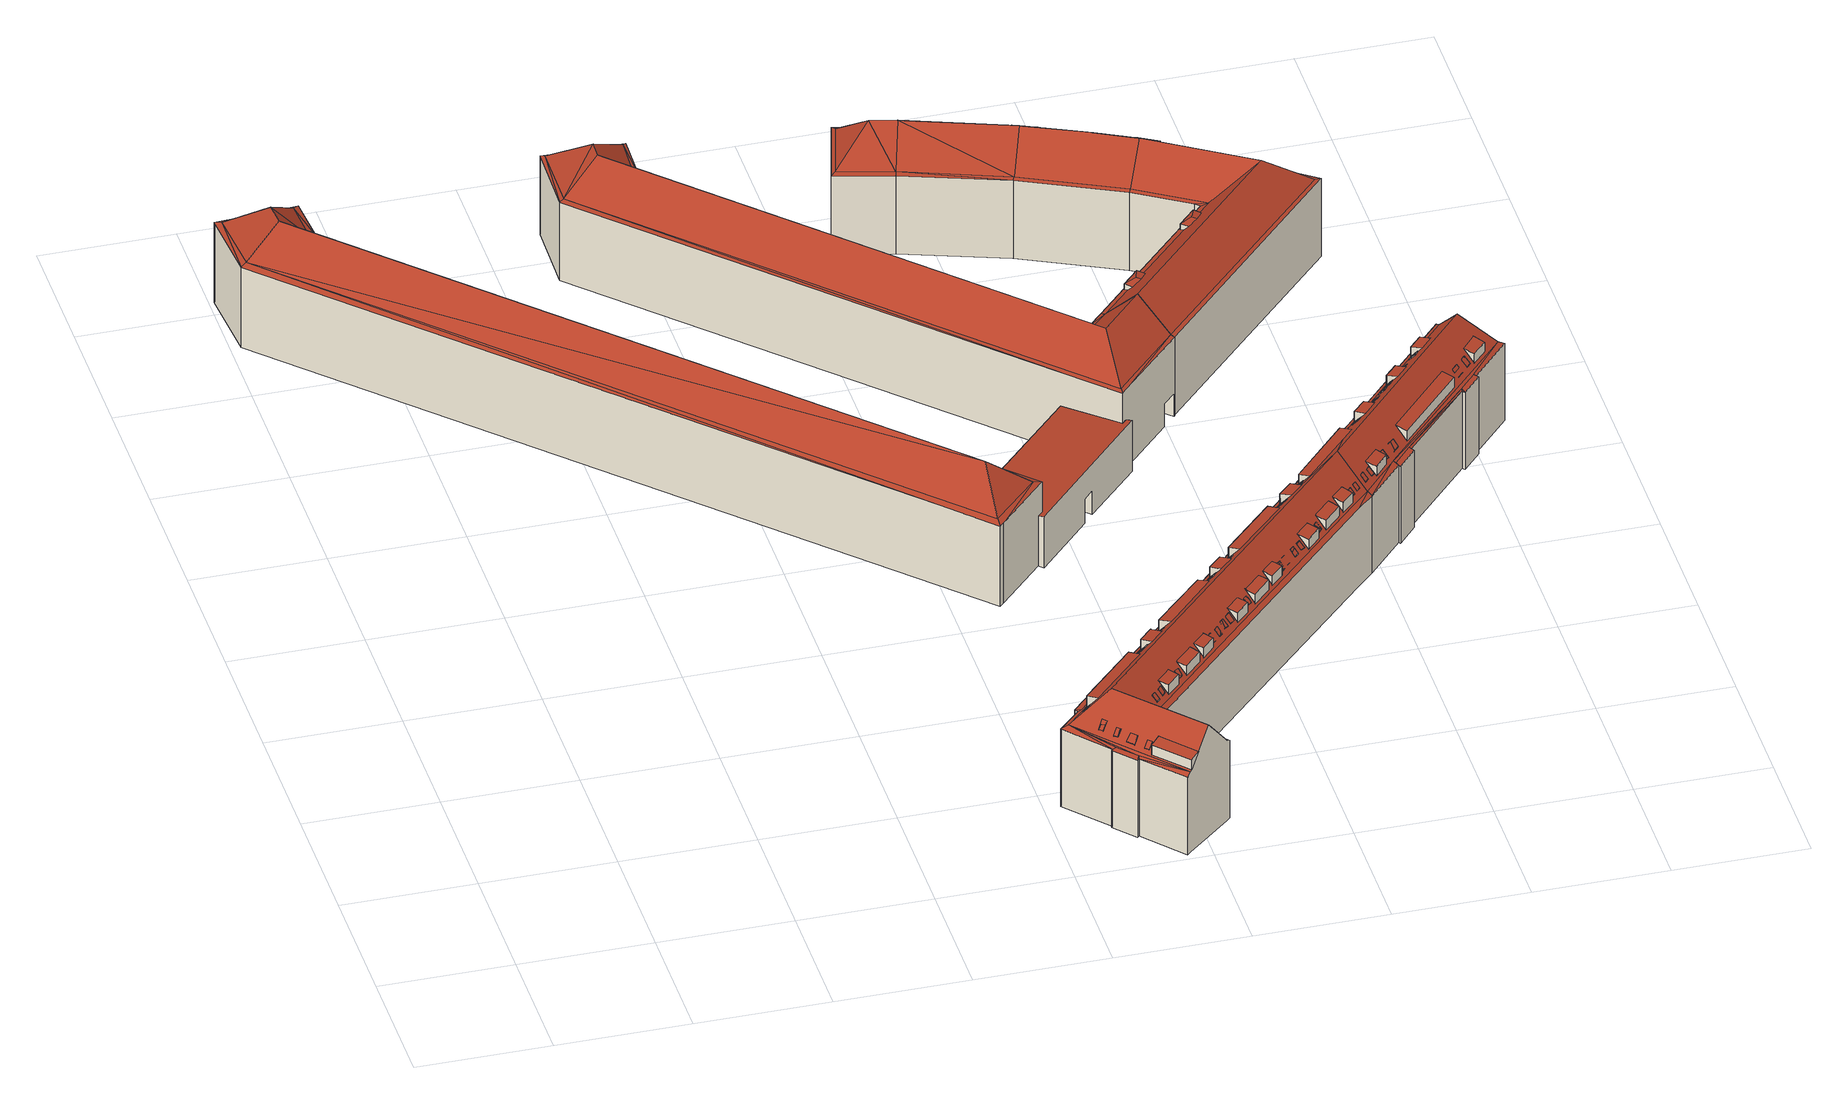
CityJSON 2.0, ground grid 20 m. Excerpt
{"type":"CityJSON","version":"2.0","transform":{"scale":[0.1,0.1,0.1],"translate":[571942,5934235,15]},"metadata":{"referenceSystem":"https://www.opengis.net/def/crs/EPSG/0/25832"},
"CityObjects":{
"building1":{"type":"Building","attributes":{"Grundfläche 2D":"1745.220684","Grundhöhe NN":"15.104"},"geometry":[{"type":"Solid","lod":"3","boundaries":[[[[0,1,2,3,4,5,6,7]],[[8,9,10]],[[10,9,11]],[[12,13,8]],[[8,13,9]],[[14,15,12]],[[12,15,13]],[[14,16,17,15]],[[18,19,20,17,16]],[[21,20,19]],[[22,20,21]],[[22,11,23,20]],[[11,9,23]],[[24,20,23,25]],[[24,15,17]],[[9,26,23]],[[23,26,25]],[[13,26,9]],[[15,25,26,13]],[[24,17,20]],[[24,25,15]],[[0,7,27,28]],[[29,30,31,32,33,1,0,28]],[[2,1,33,34]],[[3,2,34,35]],[[4,3,35,36]],[[37,38,39,40,41,5,4,36]],[[8,10,42,43]],[[12,8,43,44]],[[16,14,12,44,45]],[[18,16,45,46]],[[6,21,19,18,46,27,7]],[[47,22,21,6,5,41]],[[11,22,47,48]],[[10,11,48,42]],[[38,37,32,31]],[[30,29,40,39]],[[34,33,32,37,36,35]],[[48,47,41,40,29,28,27,46,45,44,43,42]],[[31,30,39,38]]]],"semantics":{"surfaces":[{"type":"RoofSurface"},{"type":"WallSurface"},{"type":"GroundSurface"},{"type":"OuterCeilingSurface"}],"values":[[0,0,0,0,0,0,0,0,0,0,0,0,0,0,0,0,0,0,0,0,0,1,1,1,1,1,1,1,1,1,1,1,1,1,1,1,1,2,2,3]]}}]},
"building2":{"type":"Building","attributes":{"Grundfläche 2D":"1137.177450","Grundhöhe NN":"15.436"},"geometry":[{"type":"Solid","lod":"3","boundaries":[[[[49,50,51]],[[52,51,53]],[[54,49,51]],[[52,54,51]],[[55,53,56]],[[55,52,53]],[[57,56,58]],[[57,55,56]],[[57,58,59]],[[60,59,61]],[[60,57,59]],[[62,60,61,63]],[[64,62,63,65]],[[64,65,66]],[[67,62,64,68]],[[54,67,68,49]],[[54,52,69,67]],[[60,62,67,69]],[[52,55,70,69]],[[60,69,70]],[[57,70,55]],[[60,70,57]],[[71,72,73,51,50,74]],[[51,73,75]],[[76,77,78,79,80,81,53,51,75]],[[56,53,81,82]],[[58,56,82,83]],[[59,58,83,84]],[[63,61,59,84,85]],[[85,86,87,88,89,90,66,65,63]],[[91,74,50,49,68,64,66,90,92]],[[72,71,89,88]],[[79,78,77,80]],[[75,73,87,86]],[[82,81,80,77,76,75,86,85,84,83]],[[91,92,90,89,71,74]],[[73,72,88,87]],[[78,79,78,93]]]],"semantics":{"surfaces":[{"type":"RoofSurface"},{"type":"WallSurface"},{"type":"GroundSurface"},{"type":"OuterCeilingSurface"}],"values":[[0,0,0,0,0,0,0,0,0,0,0,0,0,0,0,0,0,0,0,0,0,0,1,1,1,1,1,1,1,1,1,1,1,1,2,2,3,3]]}}]},
"building3":{"type":"Building","attributes":{"Grundfläche 2D":"1288.886664","Grundhöhe NN":"15.694"},"children":["building3-1","building3-2","building3-3","building3-4","building3-5","building3-6","building3-7","building3-8","building3-9","building3-10","building3-11","building3-12","building3-13","building3-14","building3-15","building3-16","building3-17","building3-18","building3-19","building3-20","building3-21","building3-22","building3-23","building3-24","building3-25","building3-26","building3-27","building3-28","building3-29","building3-30","building3-31","building3-32","building3-33","building3-34","building3-35","building3-36","building3-37","building3-38","building3-39","building3-40","building3-41","building3-42","building3-43","building3-44","building3-45","building3-46","building3-47","building3-48","building3-49","building3-50","building3-51","building3-52","building3-53","building3-54","building3-55","building3-56","building3-57","building3-58","building3-59","building3-60","building3-61"],"geometry":[{"type":"Solid","lod":"3","boundaries":[[[[94,95,96,97]],[[98,99,100,101,102]],[[103,104,105,106,107]],[[108,109,110,111]],[[112,113,114,115,116]],[[117,116,115,118]],[[113,119,120,114]],[[119,121,122,123,124]],[[119,124,120]],[[125,122,121]],[[125,126,127,122]],[[128,127,126]],[[122,127,128,129,130,123]],[[131,130,129]],[[132,133,131]],[[133,130,131]],[[132,134,135,133]],[[136,135,134]],[[137,138,136]],[[138,135,136]],[[138,130,135]],[[139,140,141]],[[140,142,141]],[[140,143,144,145,146,142]],[[147,144,143]],[[148,149,147]],[[147,149,144]],[[150,149,148]],[[151,152,150,153]],[[154,152,155]],[[156,157,154]],[[157,152,154]],[[158,159,157,156]],[[160,117,118,159]],[[157,159,118,149]],[[152,157,149,150]],[[135,130,133]],[[118,161,162,144,149],[96,163,164,97]],[[145,144,162,165,142,146]],[[138,166,167,168,169,170,171,172,173,165,130]],[[172,174,172,171,175,176,177]],[[161,115,114,178,104,103,162]],[[114,120,124,179,180,162,103,107,181,182,178]],[[123,130,165,162,180,179,124],[183,184,185,186,187,188],[108,189,190,109],[191,101,100,99,192,193,194]],[[183,188,195,196,184]],[[197,198,199,173,141,142,200]],[[199,198,197,200,142,165,173]],[[153,150,148]],[[155,152,151]],[[160,159,158]],[[161,118,115]],[[95,163,96]],[[97,164,94]],[[95,94,164,163]],[[168,176,175,171,170,169]],[[166,177,176,168,167]],[[172,177,166]],[[193,192,98,102,194]],[[192,99,98]],[[102,101,191,194]],[[106,105,182,181]],[[107,106,181]],[[105,104,178,182]],[[111,110,190,189]],[[111,189,108]],[[109,190,110]],[[186,185,196,195]],[[184,196,185]],[[195,188,187,186]],[[201,119,113,112,116,202,203]],[[121,119,201,204]],[[125,121,204,205]],[[206,126,125,205]],[[128,126,206,207]],[[129,128,207,208]],[[131,129,208,209]],[[132,131,209,210]],[[134,132,210,211]],[[136,134,211,212]],[[137,136,212,213]],[[214,215,216,139,141,173,172,166,138,137,213,217]],[[140,139,216,218]],[[219,147,143,140,218,220]],[[148,147,219,221]],[[153,148,221,222]],[[151,153,222,223]],[[155,151,223,224]],[[154,155,224,225]],[[156,154,225,226]],[[158,156,226,227]],[[160,158,227,228]],[[117,160,228,229]],[[116,117,229,202]],[[222,221,219,220,218,216,215,214,217,213,212,211,210,209,208,207,206,205,204,201,203,202,229,228,227,226,225,224,223]]]],"semantics":{"surfaces":[{"type":"RoofSurface"},{"type":"WallSurface"},{"type":"GroundSurface"}],"values":[[0,0,0,0,0,0,0,0,0,0,0,0,0,0,0,0,0,0,0,0,0,0,0,0,0,0,0,0,0,0,0,0,0,0,0,0,0,0,0,0,0,0,0,0,0,0,0,0,0,0,0,1,1,1,1,1,1,1,1,1,1,1,1,1,1,1,1,1,1,1,1,1,1,1,1,1,1,1,1,1,1,1,1,1,1,1,1,1,1,1,1,1,1,2]]}}]},
"building3-1":{"type":"BuildingInstallation","parents":["building3"],"geometry":[{"type":"MultiSurface","lod":"3","boundaries":[[[230,231,232,233,234]],[[234,235,230]],[[236,232,231]],[[236,237,233,232]],[[237,238,234,233]]],"semantics":{"surfaces":[{"type":"RoofSurface"},{"type":"WallSurface"}],"values":[0,1,1,1,1]}}]},
"building3-2":{"type":"BuildingInstallation","parents":["building3"],"geometry":[{"type":"MultiSurface","lod":"3","boundaries":[[[239,240,241,242]],[[243,244,239,242]],[[240,239,244]],[[242,241,243]]],"semantics":{"surfaces":[{"type":"RoofSurface"},{"type":"WallSurface"}],"values":[0,1,1,1]}}]},
"building3-3":{"type":"BuildingInstallation","parents":["building3"],"geometry":[{"type":"MultiSurface","lod":"3","boundaries":[[[245,246,247,248]],[[248,247,249,250]],[[245,248,250,251]],[[246,245,251,252]],[[247,246,252,249]]],"semantics":{"surfaces":[{"type":"RoofSurface"},{"type":"WallSurface"}],"values":[0,1,1,1,1]}}]},
"building3-4":{"type":"BuildingInstallation","parents":["building3"],"geometry":[{"type":"MultiSurface","lod":"3","boundaries":[[[253,254,255,256]],[[254,253,257,258]],[[256,255,259,260]],[[253,256,260,257]],[[255,254,258,259]]],"semantics":{"surfaces":[{"type":"RoofSurface"},{"type":"WallSurface"}],"values":[0,1,1,1,1]}}]},
"building3-5":{"type":"BuildingInstallation","parents":["building3"],"geometry":[{"type":"MultiSurface","lod":"3","boundaries":[[[261,262,263,264,265,266]],[[267,268,262,261]],[[269,270,266,265,264]],[[270,267,261,266]],[[264,263,262,268,271,269]]],"semantics":{"surfaces":[{"type":"RoofSurface"},{"type":"WallSurface"}],"values":[0,1,1,1,1]}}]},
"building3-6":{"type":"BuildingInstallation","parents":["building3"],"geometry":[{"type":"MultiSurface","lod":"3","boundaries":[[[272,273,274,275,276,277]],[[278,279,276,275]],[[277,276,279]],[[273,278,275,274]]],"semantics":{"surfaces":[{"type":"RoofSurface"},{"type":"WallSurface"}],"values":[0,1,1,1]}}]},
"building3-7":{"type":"BuildingInstallation","parents":["building3"],"geometry":[{"type":"MultiSurface","lod":"3","boundaries":[[[280,281,282,283]],[[281,280,284,285]],[[283,282,286,287]],[[280,283,287,284]],[[282,281,285,286]]],"semantics":{"surfaces":[{"type":"RoofSurface"},{"type":"WallSurface"}],"values":[0,1,1,1,1]}}]},
"building3-8":{"type":"BuildingInstallation","parents":["building3"],"geometry":[{"type":"MultiSurface","lod":"3","boundaries":[[[288,289,290,291]],[[291,290,292,293]],[[291,293,288]],[[289,292,290]]],"semantics":{"surfaces":[{"type":"RoofSurface"},{"type":"WallSurface"}],"values":[0,1,1,1]}}]},
"building3-9":{"type":"BuildingInstallation","parents":["building3"],"geometry":[{"type":"MultiSurface","lod":"3","boundaries":[[[294,295,296,297]],[[297,296,298]],[[298,299,294,297]],[[294,299,295]]],"semantics":{"surfaces":[{"type":"RoofSurface"},{"type":"WallSurface"}],"values":[0,1,1,1]}}]},
"building3-10":{"type":"BuildingInstallation","parents":["building3"],"geometry":[{"type":"MultiSurface","lod":"3","boundaries":[[[300,301,302,303,304,305,306,307]],[[301,300,307,308,309]],[[302,301,309,310]],[[311,305,304,303,302,310,312]]],"semantics":{"surfaces":[{"type":"RoofSurface"},{"type":"WallSurface"}],"values":[0,1,1,1]}}]},
"building3-11":{"type":"BuildingInstallation","parents":["building3"],"geometry":[{"type":"MultiSurface","lod":"3","boundaries":[[[313,314,315,316]],[[316,315,317,318]],[[313,316,318,319]],[[314,313,319,320]],[[315,314,320,317]]],"semantics":{"surfaces":[{"type":"RoofSurface"},{"type":"WallSurface"}],"values":[0,1,1,1,1]}}]},
"building3-12":{"type":"BuildingInstallation","parents":["building3"],"geometry":[{"type":"MultiSurface","lod":"3","boundaries":[[[321,322,323,324]],[[322,321,325,326]],[[324,323,327,328]],[[321,324,328,325]],[[323,322,326,327]]],"semantics":{"surfaces":[{"type":"RoofSurface"},{"type":"WallSurface"}],"values":[0,1,1,1,1]}}]},
"building3-13":{"type":"BuildingInstallation","parents":["building3"],"geometry":[{"type":"MultiSurface","lod":"3","boundaries":[[[329,330,331,332]],[[332,331,333,334]],[[329,332,334,335]],[[330,329,335,336]],[[331,330,336,333]]],"semantics":{"surfaces":[{"type":"RoofSurface"},{"type":"WallSurface"}],"values":[0,1,1,1,1]}}]},
"building3-14":{"type":"BuildingInstallation","parents":["building3"],"geometry":[{"type":"MultiSurface","lod":"3","boundaries":[[[337,338,339,340]],[[338,337,341,342]],[[340,339,343,344]],[[337,340,344,341]],[[339,338,342,343]]],"semantics":{"surfaces":[{"type":"RoofSurface"},{"type":"WallSurface"}],"values":[0,1,1,1,1]}}]},
"building3-15":{"type":"BuildingInstallation","parents":["building3"],"geometry":[{"type":"MultiSurface","lod":"3","boundaries":[[[345,346,347,348,349]],[[345,350,351,347,346]],[[351,352,348,347]],[[349,348,352,353]]],"semantics":{"surfaces":[{"type":"RoofSurface"},{"type":"WallSurface"}],"values":[0,1,1,1]}}]},
"building3-16":{"type":"BuildingInstallation","parents":["building3"],"geometry":[{"type":"MultiSurface","lod":"3","boundaries":[[[354,355,356,357]],[[357,356,358,359]],[[354,357,359,360]],[[355,354,360,361]],[[356,355,361,358]]],"semantics":{"surfaces":[{"type":"RoofSurface"},{"type":"WallSurface"}],"values":[0,1,1,1,1]}}]},
"building3-17":{"type":"BuildingInstallation","parents":["building3"],"geometry":[{"type":"MultiSurface","lod":"3","boundaries":[[[362,363,364,365]],[[365,364,366,367]],[[362,365,367,368]],[[363,362,368,369]],[[364,363,369,366]]],"semantics":{"surfaces":[{"type":"RoofSurface"},{"type":"WallSurface"}],"values":[0,1,1,1,1]}}]},
"building3-18":{"type":"BuildingInstallation","parents":["building3"],"geometry":[{"type":"MultiSurface","lod":"3","boundaries":[[[370,371,372,373,374,375,376]],[[376,375,377,378,379,371,370]],[[379,380,372,371]],[[374,373,372,380,381]]],"semantics":{"surfaces":[{"type":"RoofSurface"},{"type":"WallSurface"}],"values":[0,1,1,1]}}]},
"building3-19":{"type":"BuildingInstallation","parents":["building3"],"geometry":[{"type":"MultiSurface","lod":"3","boundaries":[[[382,383,384,385]],[[383,382,386,387]],[[384,383,387,388]],[[385,384,388,389]],[[382,385,389,386]]],"semantics":{"surfaces":[{"type":"RoofSurface"},{"type":"WallSurface"}],"values":[0,1,1,1,1]}}]},
"building3-20":{"type":"BuildingInstallation","parents":["building3"],"geometry":[{"type":"MultiSurface","lod":"3","boundaries":[[[390,391,392,393,394]],[[395,396,390,394]],[[394,393,395]],[[396,392,391,390]]],"semantics":{"surfaces":[{"type":"RoofSurface"},{"type":"WallSurface"}],"values":[0,1,1,1]}}]},
"building3-21":{"type":"BuildingInstallation","parents":["building3"],"geometry":[{"type":"MultiSurface","lod":"3","boundaries":[[[397,398,399,400]],[[401,402,399,398]],[[400,399,402]],[[401,398,397]]],"semantics":{"surfaces":[{"type":"RoofSurface"},{"type":"WallSurface"}],"values":[0,1,1,1]}}]},
"building3-22":{"type":"BuildingInstallation","parents":["building3"],"geometry":[{"type":"MultiSurface","lod":"3","boundaries":[[[403,404,405,406]],[[404,403,407,408]],[[406,405,409,410]],[[403,406,410,407]],[[405,404,408,409]]],"semantics":{"surfaces":[{"type":"RoofSurface"},{"type":"WallSurface"}],"values":[0,1,1,1,1]}}]},
"building3-23":{"type":"BuildingInstallation","parents":["building3"],"geometry":[{"type":"MultiSurface","lod":"3","boundaries":[[[411,412,413,414]],[[412,411,415,416]],[[414,413,417,418]],[[411,414,418,415]],[[413,412,416,417]]],"semantics":{"surfaces":[{"type":"RoofSurface"},{"type":"WallSurface"}],"values":[0,1,1,1,1]}}]},
"building3-24":{"type":"BuildingInstallation","parents":["building3"],"geometry":[{"type":"MultiSurface","lod":"3","boundaries":[[[419,420,421,422]],[[422,421,180,423]],[[423,424,419,422]],[[179,420,419,424]]],"semantics":{"surfaces":[{"type":"RoofSurface"},{"type":"WallSurface"}],"values":[0,1,1,1]}}]},
"building3-25":{"type":"BuildingInstallation","parents":["building3"],"geometry":[{"type":"MultiSurface","lod":"3","boundaries":[[[425,426,427,428]],[[426,425,429,430]],[[428,427,431,432]],[[425,428,432,429]],[[427,426,430,431]]],"semantics":{"surfaces":[{"type":"RoofSurface"},{"type":"WallSurface"}],"values":[0,1,1,1,1]}}]},
"building3-26":{"type":"BuildingInstallation","parents":["building3"],"geometry":[{"type":"MultiSurface","lod":"3","boundaries":[[[433,434,435,436]],[[436,435,437,438]],[[433,436,438,439]],[[434,433,439,440]],[[435,434,440,437]]],"semantics":{"surfaces":[{"type":"RoofSurface"},{"type":"WallSurface"}],"values":[0,1,1,1,1]}}]},
"building3-27":{"type":"BuildingInstallation","parents":["building3"],"geometry":[{"type":"MultiSurface","lod":"3","boundaries":[[[441,442,443,444]],[[443,442,445,446]],[[444,443,446,447]],[[441,444,447,448]],[[442,441,448,445]]],"semantics":{"surfaces":[{"type":"RoofSurface"},{"type":"WallSurface"}],"values":[0,1,1,1,1]}}]},
"building3-28":{"type":"BuildingInstallation","parents":["building3"],"geometry":[{"type":"MultiSurface","lod":"3","boundaries":[[[449,450,451,452]],[[451,450,453]],[[449,452,454]],[[454,453,450,449]]],"semantics":{"surfaces":[{"type":"RoofSurface"},{"type":"WallSurface"}],"values":[0,1,1,1]}}]},
"building3-29":{"type":"BuildingInstallation","parents":["building3"],"geometry":[{"type":"MultiSurface","lod":"3","boundaries":[[[455,456,457,458]],[[455,458,459,460]],[[458,457,461,459]],[[456,455,460,462]],[[457,456,462,461]]],"semantics":{"surfaces":[{"type":"RoofSurface"},{"type":"WallSurface"}],"values":[0,1,1,1,1]}}]},
"building3-30":{"type":"BuildingInstallation","parents":["building3"],"geometry":[{"type":"MultiSurface","lod":"3","boundaries":[[[463,464,465,466]],[[466,465,467,468]],[[463,466,468,469]],[[464,463,469,470]],[[465,464,470,467]]],"semantics":{"surfaces":[{"type":"RoofSurface"},{"type":"WallSurface"}],"values":[0,1,1,1,1]}}]},
"building3-31":{"type":"BuildingInstallation","parents":["building3"],"geometry":[{"type":"MultiSurface","lod":"3","boundaries":[[[471,472,473,474]],[[471,474,475,476]],[[474,473,477,475]],[[472,471,476,478]],[[473,472,478,477]]],"semantics":{"surfaces":[{"type":"RoofSurface"},{"type":"WallSurface"}],"values":[0,1,1,1,1]}}]},
"building3-32":{"type":"BuildingInstallation","parents":["building3"],"geometry":[{"type":"MultiSurface","lod":"3","boundaries":[[[479,480,481,482]],[[482,483,479]],[[480,479,483,484]],[[480,484,481]]],"semantics":{"surfaces":[{"type":"RoofSurface"},{"type":"WallSurface"}],"values":[0,1,1,1]}}]},
"building3-33":{"type":"BuildingInstallation","parents":["building3"],"geometry":[{"type":"MultiSurface","lod":"3","boundaries":[[[485,486,487,488]],[[485,488,489,490]],[[488,487,491,489]],[[486,485,490,492]],[[487,486,492,491]]],"semantics":{"surfaces":[{"type":"RoofSurface"},{"type":"WallSurface"}],"values":[0,1,1,1,1]}}]},
"building3-34":{"type":"BuildingInstallation","parents":["building3"],"geometry":[{"type":"MultiSurface","lod":"3","boundaries":[[[493,494,495,496,497,498]],[[493,498,499,500]],[[499,498,497,496,501,502]],[[503,495,494,493,500,504]],[[496,495,503,501]]],"semantics":{"surfaces":[{"type":"RoofSurface"},{"type":"WallSurface"}],"values":[0,1,1,1,1]}}]},
"building3-35":{"type":"BuildingInstallation","parents":["building3"],"geometry":[{"type":"MultiSurface","lod":"3","boundaries":[[[505,506,507,508]],[[509,508,507]],[[506,505,510,511]],[[511,509,507,506]]],"semantics":{"surfaces":[{"type":"RoofSurface"},{"type":"WallSurface"}],"values":[0,1,1,1]}}]},
"building3-36":{"type":"BuildingInstallation","parents":["building3"],"geometry":[{"type":"MultiSurface","lod":"3","boundaries":[[[512,513,514,515,516]],[[517,518,514,513,512]],[[518,519,515,514]],[[516,515,519]]],"semantics":{"surfaces":[{"type":"RoofSurface"},{"type":"WallSurface"}],"values":[0,1,1,1]}}]},
"building3-37":{"type":"BuildingInstallation","parents":["building3"],"geometry":[{"type":"MultiSurface","lod":"3","boundaries":[[[520,521,522,523]],[[523,522,524,525]],[[520,523,525,526]],[[521,520,526,527]],[[522,521,527,524]]],"semantics":{"surfaces":[{"type":"RoofSurface"},{"type":"WallSurface"}],"values":[0,1,1,1,1]}}]},
"building3-38":{"type":"BuildingInstallation","parents":["building3"],"geometry":[{"type":"MultiSurface","lod":"3","boundaries":[[[528,529,530,531]],[[531,530,532,533]],[[529,528,534,535]],[[528,531,533,534]],[[530,529,535,532]]],"semantics":{"surfaces":[{"type":"RoofSurface"},{"type":"WallSurface"}],"values":[0,1,1,1,1]}}]},
"building3-39":{"type":"BuildingInstallation","parents":["building3"],"geometry":[{"type":"MultiSurface","lod":"3","boundaries":[[[536,537,538,539]],[[540,541,538,537]],[[539,538,541,542]],[[543,540,537,536]]],"semantics":{"surfaces":[{"type":"RoofSurface"},{"type":"WallSurface"}],"values":[0,1,1,1]}}]},
"building3-40":{"type":"BuildingInstallation","parents":["building3"],"geometry":[{"type":"MultiSurface","lod":"3","boundaries":[[[544,545,546,547]],[[547,546,548,549]],[[544,547,549,550]],[[545,544,550,551]],[[546,545,551,548]]],"semantics":{"surfaces":[{"type":"RoofSurface"},{"type":"WallSurface"}],"values":[0,1,1,1,1]}}]},
"building3-41":{"type":"BuildingInstallation","parents":["building3"],"geometry":[{"type":"MultiSurface","lod":"3","boundaries":[[[552,553,554,555,556]],[[557,558,552,556]],[[559,560,555,554]],[[560,557,556,555]],[[558,559,554,553,552]]],"semantics":{"surfaces":[{"type":"RoofSurface"},{"type":"WallSurface"}],"values":[0,1,1,1,1]}}]},
"building3-42":{"type":"BuildingInstallation","parents":["building3"],"geometry":[{"type":"MultiSurface","lod":"3","boundaries":[[[561,562,563,564]],[[561,564,565,566]],[[564,563,567,565]],[[562,561,566,568]],[[563,562,568,567]]],"semantics":{"surfaces":[{"type":"RoofSurface"},{"type":"WallSurface"}],"values":[0,1,1,1,1]}}]},
"building3-43":{"type":"BuildingInstallation","parents":["building3"],"geometry":[{"type":"MultiSurface","lod":"3","boundaries":[[[569,570,571,572]],[[569,572,573,574]],[[571,573,572]],[[569,574,570]]],"semantics":{"surfaces":[{"type":"RoofSurface"},{"type":"WallSurface"}],"values":[0,1,1,1]}}]},
"building3-44":{"type":"BuildingInstallation","parents":["building3"],"geometry":[{"type":"MultiSurface","lod":"3","boundaries":[[[575,576,577,578]],[[576,575,579,580]],[[578,577,581,582]],[[575,578,582,579]],[[577,576,580,581]]],"semantics":{"surfaces":[{"type":"RoofSurface"},{"type":"WallSurface"}],"values":[0,1,1,1,1]}}]},
"building3-45":{"type":"BuildingInstallation","parents":["building3"],"geometry":[{"type":"MultiSurface","lod":"3","boundaries":[[[583,584,585,586,587,588]],[[589,590,591,588,587,586]],[[591,592,583,588]],[[592,593,584,583]],[[593,589,586,585,584]]],"semantics":{"surfaces":[{"type":"RoofSurface"},{"type":"WallSurface"}],"values":[0,1,1,1,1]}}]},
"building3-46":{"type":"BuildingInstallation","parents":["building3"],"geometry":[{"type":"MultiSurface","lod":"3","boundaries":[[[594,595,596,597]],[[595,594,598,599]],[[597,596,600,601]],[[594,597,601,598]],[[596,595,599,600]]],"semantics":{"surfaces":[{"type":"RoofSurface"},{"type":"WallSurface"}],"values":[0,1,1,1,1]}}]},
"building3-47":{"type":"BuildingInstallation","parents":["building3"],"geometry":[{"type":"MultiSurface","lod":"3","boundaries":[[[602,603,604,605]],[[603,602,606,607]],[[605,604,608,609]],[[602,605,609,606]],[[604,603,607,608]]],"semantics":{"surfaces":[{"type":"RoofSurface"},{"type":"WallSurface"}],"values":[0,1,1,1,1]}}]},
"building3-48":{"type":"BuildingInstallation","parents":["building3"],"geometry":[{"type":"MultiSurface","lod":"3","boundaries":[[[610,611,612,613,614,615]],[[614,613,616,617]],[[615,614,617,618]],[[619,611,610,615,618,620]],[[616,613,612,611,619,621]]],"semantics":{"surfaces":[{"type":"RoofSurface"},{"type":"WallSurface"}],"values":[0,1,1,1,1]}}]},
"building3-49":{"type":"BuildingInstallation","parents":["building3"],"geometry":[{"type":"MultiSurface","lod":"3","boundaries":[[[622,623,624,625]],[[622,625,626,627]],[[625,624,628,626]],[[623,622,627,629]],[[624,623,629,628]]],"semantics":{"surfaces":[{"type":"RoofSurface"},{"type":"WallSurface"}],"values":[0,1,1,1,1]}}]},
"building3-50":{"type":"BuildingInstallation","parents":["building3"],"geometry":[{"type":"MultiSurface","lod":"3","boundaries":[[[630,631,632,633]],[[631,630,634,635]],[[633,632,636,637]],[[630,633,637,634]],[[632,631,635,636]]],"semantics":{"surfaces":[{"type":"RoofSurface"},{"type":"WallSurface"}],"values":[0,1,1,1,1]}}]},
"building3-51":{"type":"BuildingInstallation","parents":["building3"],"geometry":[{"type":"MultiSurface","lod":"3","boundaries":[[[638,639,640,641]],[[640,639,642,643]],[[641,640,643,644]],[[638,641,644,645]],[[639,638,645,642]]],"semantics":{"surfaces":[{"type":"RoofSurface"},{"type":"WallSurface"}],"values":[0,1,1,1,1]}}]},
"building3-52":{"type":"BuildingInstallation","parents":["building3"],"geometry":[{"type":"MultiSurface","lod":"3","boundaries":[[[646,647,648,649]],[[649,648,650,651]],[[649,651,646]],[[648,647,650]]],"semantics":{"surfaces":[{"type":"RoofSurface"},{"type":"WallSurface"}],"values":[0,1,1,1]}}]},
"building3-53":{"type":"BuildingInstallation","parents":["building3"],"geometry":[{"type":"MultiSurface","lod":"3","boundaries":[[[652,646,653,654]],[[654,653,655,656]],[[654,656,652]],[[653,646,655]]],"semantics":{"surfaces":[{"type":"RoofSurface"},{"type":"WallSurface"}],"values":[0,1,1,1]}}]},
"building3-54":{"type":"BuildingInstallation","parents":["building3"],"geometry":[{"type":"MultiSurface","lod":"3","boundaries":[[[657,658,659,660]],[[657,661,658]],[[660,659,662,663]],[[657,660,663,661]],[[659,658,662]]],"semantics":{"surfaces":[{"type":"RoofSurface"},{"type":"WallSurface"}],"values":[0,1,1,1,1]}}]},
"building3-55":{"type":"BuildingInstallation","parents":["building3"],"geometry":[{"type":"MultiSurface","lod":"3","boundaries":[[[664,665,666,667,668]],[[664,668,667,669,199,670]],[[671,672,666,665]],[[198,669,667,666,672]],[[670,671,665,664]]],"semantics":{"surfaces":[{"type":"RoofSurface"},{"type":"WallSurface"}],"values":[0,1,1,1,1]}}]},
"building3-56":{"type":"BuildingInstallation","parents":["building3"],"geometry":[{"type":"MultiSurface","lod":"3","boundaries":[[[673,674,675,676,677,678]],[[677,676,679,680]],[[681,675,674,673,682,200]],[[676,675,681,679]],[[682,673,678,677,680,197]]],"semantics":{"surfaces":[{"type":"RoofSurface"},{"type":"WallSurface"}],"values":[0,1,1,1,1]}}]},
"building3-57":{"type":"BuildingInstallation","parents":["building3"],"geometry":[{"type":"MultiSurface","lod":"3","boundaries":[[[683,684,685,686]],[[686,685,687,688]],[[685,684,689,687]],[[683,686,688,690]],[[684,683,690,689]]],"semantics":{"surfaces":[{"type":"RoofSurface"},{"type":"WallSurface"}],"values":[0,1,1,1,1]}}]},
"building3-58":{"type":"BuildingInstallation","parents":["building3"],"geometry":[{"type":"MultiSurface","lod":"3","boundaries":[[[691,692,693,694]],[[694,693,695,696]],[[691,694,696,697]],[[692,691,697,698]],[[693,692,698,695]]],"semantics":{"surfaces":[{"type":"RoofSurface"},{"type":"WallSurface"}],"values":[0,1,1,1,1]}}]},
"building3-59":{"type":"BuildingInstallation","parents":["building3"],"geometry":[{"type":"MultiSurface","lod":"3","boundaries":[[[699,700,701,702]],[[701,703,702]],[[699,702,704]],[[700,699,704,705]],[[701,700,705,703]]],"semantics":{"surfaces":[{"type":"RoofSurface"},{"type":"WallSurface"}],"values":[0,1,1,1,1]}}]},
"building3-60":{"type":"BuildingInstallation","parents":["building3"],"geometry":[{"type":"MultiSurface","lod":"3","boundaries":[[[706,707,708,709]],[[708,707,710,711]],[[706,709,712,713]],[[709,708,711,712]],[[707,706,713,710]]],"semantics":{"surfaces":[{"type":"RoofSurface"},{"type":"WallSurface"}],"values":[0,1,1,1,1]}}]},
"building3-61":{"type":"BuildingInstallation","parents":["building3"],"geometry":[{"type":"MultiSurface","lod":"3","boundaries":[[[714,715,716,717]],[[718,719,714,717]],[[720,721,716,715]],[[715,714,719,720]],[[718,717,716,721]]],"semantics":{"surfaces":[{"type":"RoofSurface"},{"type":"WallSurface"}],"values":[0,1,1,1,1]}}]},
"building4":{"type":"Building","attributes":{"Grundfläche 2D":"1125.681163","Grundhöhe NN":"15.537"},"children":["building4-1","building4-2","building4-3","building4-4","building4-5"],"geometry":[{"type":"Solid","lod":"3","boundaries":[[[[722,723,724,725]],[[726,725,724,727]],[[728,723,722]],[[728,729,730,731]],[[728,731,723]],[[732,733,730,729]],[[734,733,732]],[[735,736,737,738,739,733,734,740]],[[736,735,740,50,49]],[[739,738,737,736,49,68,741,733]],[[68,64,742,741]],[[742,64,66,743]],[[744,742,743]],[[744,745,746,747,748,749,750]],[[750,742,744]],[[751,752,753,749,748,747]],[[754,755,756,757,758,751,759,760,761]],[[757,762,752,751,758]],[[763,755,754]],[[763,764,765,766,767]],[[766,765,768,769,770,755,763,767]],[[764,771,765]],[[772,773,727,774,768,765]],[[726,727,773]],[[775,723,776]],[[768,774,727,775,776]],[[775,724,723]],[[755,770,769,768,776,777]],[[776,731,777]],[[723,731,776]],[[755,777,778,779]],[[755,779,778,780,752,762,757,756]],[[778,777,731,730,780]],[[781,741,750,749,780]],[[780,749,753,752]],[[781,780,730,733,741]],[[775,727,724]],[[741,742,750]],[[722,725,782,783]],[[728,722,783,784]],[[729,728,784,785]],[[732,729,785,786]],[[734,732,786,787]],[[50,740,734,787,788]],[[789,790,66,64,68,49,50,788,791]],[[743,66,790,792]],[[744,743,792,793]],[[745,744,793,794]],[[746,745,794,795]],[[747,746,795,796]],[[751,747,796,797]],[[759,751,797,798]],[[799,761,760,759,798,800]],[[754,761,799,801]],[[763,754,801,802]],[[764,763,802,803]],[[771,764,803,804]],[[765,771,804,805]],[[772,765,805,806]],[[773,772,806,807]],[[726,773,807,808]],[[725,726,808,782]],[[784,783,782,808,807,806,805,804,803,802,801,799,800,798,797,796,795,794,793,792,790,789,791,788,787,786,785]]]],"semantics":{"surfaces":[{"type":"RoofSurface"},{"type":"WallSurface"},{"type":"GroundSurface"}],"values":[[0,0,0,0,0,0,0,0,0,0,0,0,0,0,0,0,0,0,0,0,0,0,0,0,0,0,0,0,0,0,0,0,0,0,0,0,0,0,1,1,1,1,1,1,1,1,1,1,1,1,1,1,1,1,1,1,1,1,1,1,1,1,2]]}}]},
"building4-1":{"type":"BuildingInstallation","parents":["building4"],"geometry":[{"type":"MultiSurface","lod":"3","boundaries":[[[809,810,811]],[[812,813,814,815,816,811,810,817]],[[810,809,818,819,820,821,822,817]],[[811,823,824,809]],[[824,825,738,820,819,818,809]],[[826,823,811,816,815,814,813,827,739]]],"semantics":{"surfaces":[{"type":"RoofSurface"},{"type":"WallSurface"}],"values":[0,0,0,1,1,1]}}]},
"building4-2":{"type":"BuildingInstallation","parents":["building4"],"geometry":[{"type":"MultiSurface","lod":"3","boundaries":[[[828,829,830,831]],[[832,833,834,831,830,835,836,837,838]],[[839,840,841,842,843,844,835,830,829,845]],[[747,751,846,829,828,831,847]],[[846,758,848,762,849,841,840,839,845,829]],[[849,850,842,841]],[[843,842,850]],[[836,835,844]],[[838,837,851]],[[851,852,832,838]],[[853,748,834,833,832,852,753]],[[748,847,831,834]]],"semantics":{"surfaces":[{"type":"RoofSurface"},{"type":"WallSurface"}],"values":[0,0,0,1,1,1,1,1,1,1,1,1]}}]},
"building4-3":{"type":"BuildingInstallation","parents":["building4"],"geometry":[{"type":"MultiSurface","lod":"3","boundaries":[[[854,855,856]],[[857,858,859,856,855,860]],[[861,862,863,860,855,854,864,865]],[[766,765,772,866,854,856]],[[866,867,774,868,865,864,854]],[[868,869,861,865]],[[862,861,869]],[[858,857,870]],[[870,871,859,858]],[[871,872,769,766,856,859]]],"semantics":{"surfaces":[{"type":"RoofSurface"},{"type":"WallSurface"}],"values":[0,0,0,1,1,1,1,1,1,1]}}]},
"building4-4":{"type":"BuildingInstallation","parents":["building4"],"geometry":[{"type":"MultiSurface","lod":"3","boundaries":[[[873,874,875,876,877]],[[878,873,877,879,880]],[[874,873,878]],[[878,880,737,881]],[[882,874,878,881]],[[882,735,736,876,875,874]]],"semantics":{"surfaces":[{"type":"RoofSurface"},{"type":"WallSurface"}],"values":[0,0,0,1,1,1]}}]},
"building4-5":{"type":"BuildingInstallation","parents":["building4"],"geometry":[{"type":"MultiSurface","lod":"3","boundaries":[[[883,884,885,886]],[[884,887,888,889,890,891,892,893,885]],[[894,895,896,886,885,893,897,898]],[[754,763,899,884,883,886,900]],[[887,884,899,767]],[[767,770,901,889,888,887]],[[901,902,890,889]],[[891,890,902]],[[894,898,903]],[[903,904,895,894]],[[756,900,886,896,895,904,779]]],"semantics":{"surfaces":[{"type":"RoofSurface"},{"type":"WallSurface"}],"values":[0,0,0,1,1,1,1,1,1,1,1]}}]}
},
"vertices":[
[951,721,87],[1128,911,87],[1121,917,86],[1114,909,86],[1044,980,80],[879,806,80],[952,735,86],[944,727,86],[8,1629,137],[121,1628,141],[130,1637,137],[135,1561,137],[16,1516,137],[16,1621,141],[799,719,137],[24,1520,141],[868,648,137],[868,660,141],[874,654,137],[876,656,137],[938,733,141],[952,735,137],[844,840,138],[125,1558,141],[869,731,190],[76,1537,190],[73,1572,190],[944,727,1],[951,721,1],[1032,808,1],[1032,808,42],[1048,826,42],[1048,826,1],[1128,911,1],[1121,917,1],[1114,909,1],[1044,980,1],[969,901,1],[969,901,42],[953,884,42],[953,884,1],[879,806,1],[130,1637,1],[8,1629,1],[16,1516,1],[868,648,1],[874,654,1],[844,840,1],[135,1561,1],
[1139,1095,139],[1134,1100,137],[1112,1077,137],[597,1591,139],[604,1594,137],[1112,1068,139],[601,1658,139],[606,1662,137],[489,1660,139],[484,1664,137],[481,1551,137],[488,1554,139],[1044,980,137],[1114,917,139],[1114,909,137],[1214,1024,139],[1121,917,137],[1218,1019,137],[1113,993,190],[1176,1060,190],[542,1574,190],[543,1601,190],[1131,1097,4],[1131,1097,43],[1112,1077,43],[1134,1100,4],[1112,1077,4],[1110,1079,4],[1107,1081,4],[1107,1081,43],[1107,1082,43],[1107,1082,4],[604,1594,4],[606,1662,4],[484,1664,4],[481,1551,4],[1114,909,4],[1197,997,4],[1197,997,43],[1217,1018,43],[1217,1018,4],[1218,1019,4],[1139,1095,4],[1176,1060,4],[1110,1079,43],
[1461,685,163],[1557,791,163],[1543,804,167],[1448,698,167],[1012,341,163],[1026,327,167],[1034,335,167],[1102,407,167],[1089,419,163],[1370,686,167],[1387,705,166],[1373,717,163],[1289,625,163],[1302,613,166],[1163,469,167],[1242,550,166],[1228,563,163],[1150,482,163],[1402,762,138],[1304,655,138],[1392,741,143],[1576,945,143],[1575,955,138],[1654,885,138],[1645,884,143],[1286,636,138],[1309,651,143],[891,229,138],[891,225,140],[1003,333,143],[1245,582,143],[887,233,138],[853,198,138],[862,194,140],[857,194,138],[823,159,138],[834,159,143],[880,94,138],[878,92,138],[885,95,140],[906,60,138],[909,68,140],[909,63,138],[962,2,138],[968,7,143],[1041,72,138],[967,155,138],[1036,67,143],[959,156,143],[1356,556,138],[1378,588,143],[1351,561,143],[1234,440,143],[1383,583,138],[1437,643,138],[1431,648,143],[1435,647,140],[1467,672,138],[1461,676,141],[1439,640,138],[1568,790,138],[1464,675,138],[1571,787,138],[1568,793,140],[1599,818,138],[1593,822,140],[1596,821,138],[1588,891,196],[1344,620,196],[1557,791,146],[1461,685,146],[895,157,195],[970,9,145],[964,15,145],[926,58,145],[934,65,158],[938,69,164],[939,70,166],[983,20,166],[1002,37,196],[983,21,166],[934,65,165],[926,58,162],[970,9,162],[1380,711,156],[1254,586,148],[1283,596,163],[1289,625,146],[1373,717,145],[954,254,166],[882,179,166],[869,192,144],[952,278,144],[963,268,162],[965,265,166],[1150,482,145],[1228,563,145],[1097,412,157],[1012,341,144],[1014,343,144],[1089,419,145],[952,278,163],[869,192,163],[966,136,152],[970,126,156],[972,119,159],[965,140,150],[1286,636,7],[1575,955,7],[1402,762,7],[891,229,7],[887,233,7],[853,198,7],[857,194,7],[823,159,7],[880,94,7],[878,92,7],[906,60,7],[909,63,7],[962,2,7],[1002,37,7],[1036,67,7],[1041,72,7],[968,7,7],[967,155,7],[1383,583,7],[1356,556,7],[1437,643,7],[1439,640,7],[1467,672,7],[1464,675,7],[1568,790,7],[1571,787,7],[1599,818,7],[1596,821,7],[1654,885,7],
[1389,632,167],[1384,627,167],[1398,615,163],[1418,638,163],[1405,650,167],[1391,635,167],[1398,615,146],[1418,638,146],[1414,642,153],
[1518,878,162],[1531,866,166],[1549,886,166],[1536,898,162],[1536,898,145],[1518,878,145],
[1074,296,160],[1069,291,160],[1075,285,150],[1080,290,150],[1075,285,149],[1080,290,149],[1074,296,159],[1069,291,159],
[1496,847,151],[1491,841,151],[1498,835,162],[1503,841,162],[1496,847,150],[1491,841,150],[1498,835,161],[1503,841,161],
[1112,440,148],[1103,431,148],[1110,424,160],[1111,423,161],[1112,425,161],[1119,432,161],[1112,440,147],[1103,431,147],[1111,423,160],[1119,432,160],[1110,424,159],
[1285,523,167],[1284,522,167],[1289,517,165],[1297,509,163],[1323,536,163],[1310,549,167],[1297,509,146],[1323,536,146],
[869,128,150],[874,123,150],[881,129,162],[876,135,162],[869,128,149],[874,123,149],[881,129,161],[876,135,161],
[1035,265,166],[1008,237,166],[1021,225,163],[1047,252,163],[1021,225,146],[1047,252,146],
[1402,749,163],[1415,736,166],[1434,758,166],[1421,769,163],[1421,769,145],[1402,749,145],
[1145,452,166],[1133,464,163],[1113,444,163],[1122,435,165],[1123,434,166],[1126,431,167],[1131,436,167],[1146,451,166],[1145,452,165],[1133,464,145],[1113,444,145],[1123,434,161],[1122,435,160],
[1211,437,160],[1206,432,160],[1213,426,150],[1217,431,150],[1213,426,149],[1217,431,149],[1211,437,159],[1206,432,159],
[1146,473,150],[1141,468,150],[1147,462,160],[1152,467,160],[1146,473,149],[1141,468,149],[1147,462,159],[1152,467,159],
[1238,465,160],[1232,459,160],[1238,453,151],[1244,459,151],[1238,453,150],[1244,459,150],[1238,465,159],[1232,459,159],
[1285,616,151],[1280,610,151],[1287,604,162],[1292,610,162],[1285,616,150],[1280,610,150],[1287,604,161],[1292,610,161],
[1248,485,167],[1259,475,164],[1262,472,163],[1282,493,163],[1268,506,167],[1257,477,154],[1262,472,146],[1282,493,146],[1272,502,161],
[1438,676,160],[1428,666,160],[1435,660,150],[1444,670,150],[1435,660,149],[1444,670,149],[1438,676,159],[1428,666,159],
[1284,513,160],[1279,507,160],[1285,501,151],[1290,507,151],[1285,501,150],[1290,507,150],[1284,513,159],[1279,507,159],
[1151,371,164],[1157,365,163],[1184,393,163],[1181,396,164],[1171,405,166],[1145,378,166],[1149,373,165],[1149,373,159],[1151,371,155],[1157,365,146],[1184,393,146],[1181,396,151],
[1384,616,160],[1390,611,151],[1395,616,151],[1389,622,160],[1384,616,159],[1390,611,150],[1395,616,150],[1389,622,159],
[1074,280,163],[1072,282,163],[1061,292,166],[1042,272,166],[1055,260,163],[1055,260,146],[1074,280,146],
[1498,829,166],[1486,841,162],[1468,822,162],[1481,810,166],[1486,841,146],[1468,822,145],
[1401,744,149],[1396,738,149],[1403,732,160],[1409,738,160],[1401,744,148],[1396,738,148],[1403,732,159],[1409,738,159],
[1432,776,150],[1427,770,150],[1433,765,161],[1438,771,161],[1432,776,149],[1427,770,149],[1433,765,160],[1438,771,160],
[1252,587,163],[1266,575,167],[1285,594,167],[1272,607,163],[1272,607,146],[1252,587,145],
[899,92,149],[908,82,149],[914,88,159],[906,97,159],[899,92,148],[908,82,148],[914,88,158],[906,97,158],
[1442,774,161],[1447,780,160],[1440,786,150],[1435,780,150],[1440,786,149],[1435,780,149],[1442,774,160],[1447,780,159],
[1104,328,161],[1110,322,152],[1117,329,151],[1111,335,161],[1110,322,151],[1117,329,150],[1111,335,160],[1104,328,160],
[1331,544,163],[1350,563,163],[1337,576,167],[1318,557,167],[1350,563,145],[1331,544,146],
[1383,604,152],[1377,610,161],[1372,604,161],[1378,598,152],[1378,598,151],[1383,604,151],[1372,604,160],[1377,610,160],
[1361,591,160],[1356,586,160],[1361,581,152],[1366,586,152],[1361,581,151],[1366,586,151],[1361,591,159],[1356,586,159],
[1576,817,150],[1569,823,161],[1560,813,161],[1567,807,150],[1567,807,149],[1576,817,149],[1560,813,160],[1569,823,160],
[1598,838,163],[1619,861,163],[1606,873,168],[1585,850,167],[1598,838,147],[1619,861,146],
[1093,303,150],[1087,309,160],[1082,303,160],[1088,298,150],[1088,298,149],[1093,303,149],[1082,303,159],[1087,309,159],
[1151,364,151],[1147,367,157],[1145,369,160],[1139,363,160],[1141,362,158],[1145,358,152],[1145,358,151],[1151,364,150],[1139,363,159],[1141,362,157],[1145,369,159],[1147,367,156],
[1179,413,166],[1191,401,163],[1210,420,163],[1198,432,166],[1210,420,146],[1189,403,149],[1191,401,146],
[1009,310,166],[996,322,163],[996,323,163],[976,303,163],[989,290,166],[996,322,146],[996,323,145],[976,303,145],
[1468,803,161],[1474,810,161],[1467,816,150],[1462,810,150],[1467,816,149],[1462,810,149],[1468,803,160],[1474,810,160],
[1009,332,150],[1004,327,150],[1010,321,160],[1016,326,160],[1010,321,159],[1016,326,159],[1009,332,149],[1004,327,149],
[1109,341,166],[1122,329,163],[1142,349,163],[1129,362,166],[1122,329,146],[1142,349,146],[1134,357,158],[1112,338,161],
[1519,859,162],[1525,866,162],[1518,872,151],[1512,865,151],[1518,872,150],[1512,865,150],[1519,859,161],[1525,866,161],
[1256,471,151],[1254,473,153],[1250,477,160],[1244,471,160],[1250,466,151],[1250,466,150],[1256,471,150],[1250,477,159],[1244,471,159],
[1105,317,152],[1099,323,161],[1093,317,161],[1098,311,152],[1098,311,151],[1105,317,151],[1093,317,160],[1099,323,160],
[1005,208,163],[992,221,166],[972,200,166],[985,188,163],[985,188,146],[1005,208,146],
[1221,436,150],[1227,442,150],[1221,448,160],[1215,442,160],[1221,436,149],[1227,442,149],[1221,448,159],[1215,442,159],
[1417,654,161],[1412,649,161],[1418,643,152],[1419,643,151],[1419,644,151],[1424,648,151],[1419,643,150],[1419,644,150],[1424,648,150],[1417,654,160],[1412,649,160],
[863,182,149],[859,177,149],[865,171,159],[869,176,159],[863,182,148],[859,177,148],[865,171,158],[869,176,158],
[1456,803,150],[1450,797,150],[1457,791,161],[1462,797,161],[1456,803,149],[1450,797,149],[1457,791,160],[1462,797,160],
[1349,578,159],[1346,575,159],[1350,571,153],[1351,570,151],[1356,575,152],[1351,580,160],[1351,570,150],[1356,575,151],[1351,580,159],[1346,575,158],[1349,578,158],[1350,571,152],
[890,104,150],[896,109,159],[891,114,159],[885,109,150],[885,109,149],[890,104,149],[891,114,158],[896,109,158],
[1251,583,148],[1241,573,148],[1249,566,161],[1259,575,161],[1251,583,147],[1241,573,147],[1249,566,160],[1259,575,160],
[1578,833,161],[1585,827,151],[1591,834,151],[1584,840,161],[1585,827,150],[1591,834,150],[1584,840,160],[1578,833,160],
[1012,73,160],[1017,67,160],[1023,72,151],[1018,78,151],[1023,72,150],[1018,78,150],
[1007,79,160],[1018,79,151],[1013,84,151],[1018,79,150],[1013,84,150],
[996,92,160],[1001,86,160],[1007,91,151],[1002,97,151],[996,92,159],[1007,91,150],[1002,97,150],
[973,118,160],[979,124,151],[974,129,151],[968,124,160],[972,119,160],[968,124,159],[973,118,159],[979,124,150],[974,129,150],
[967,137,151],[965,140,151],[962,143,151],[956,137,160],[961,132,160],[966,136,153],[956,137,159],[961,132,159],[962,143,150],[967,137,150],
[963,180,160],[958,175,160],[964,170,151],[969,175,151],[964,170,149],[969,175,149],[958,175,158],[963,180,158],
[975,193,160],[970,187,160],[975,182,151],[980,188,151],[975,182,150],[980,188,150],[975,193,159],[970,187,158],
[1009,227,160],[1003,222,160],[1009,217,150],[1014,222,150],[1009,217,149],[1009,227,158],[1003,222,158],
[925,75,159],[919,70,150],[924,65,150],[930,70,159],[919,70,149],[924,65,149],[930,70,158],[925,75,158],
[982,291,161],[975,298,148],[966,289,148],[973,282,160],[973,282,159],[982,291,160],[975,298,147],[966,289,147],
[946,1490,137],[948,1498,139],[867,1518,139],[859,1512,137],[890,1625,137],[894,1618,139],[1100,1437,137],[1247,1368,137],[1250,1373,139],[1103,1443,139],[1327,1318,137],[1346,1313,139],[1334,1312,137],[1181,1146,138],[1184,1142,139],[1209,1169,139],[1296,1260,139],[1322,1288,139],[1204,1174,137],[1424,1323,190],[1502,1329,139],[1512,1331,137],[1459,1370,137],[1345,1444,137],[1315,1463,137],[1313,1461,138],[1316,1458,138],[1341,1436,139],[1455,1363,139],[1288,1475,138],[1299,1461,139],[1313,1453,139],[1157,1537,138],[1143,1538,139],[1159,1531,139],[1241,1491,139],[1285,1475,138],[1289,1478,137],[1245,1498,137],[1159,1539,137],[1282,1470,139],[1131,1547,138],[1132,1550,137],[994,1595,138],[998,1593,138],[1128,1548,138],[980,1594,139],[997,1589,139],[1126,1544,139],[995,1597,137],[968,1603,138],[968,1605,137],[963,1599,139],[925,1556,190],[964,1546,190],[1123,1491,189],[1217,1447,190],[1156,1523,148],[1275,1418,190],[1315,1393,190],[859,1512,5],[946,1490,5],[1100,1437,5],[1247,1368,5],[1327,1318,5],[1334,1312,5],[1134,1100,5],[1176,1060,5],[1218,1019,5],[1139,1095,5],[1512,1331,5],[1459,1370,5],[1345,1444,5],[1315,1463,5],[1313,1461,5],[1288,1475,5],[1289,1478,5],[1159,1539,5],[1245,1498,5],[1157,1537,5],[1131,1547,5],[1132,1550,5],[995,1597,5],[994,1595,5],[968,1603,5],[968,1605,5],[890,1625,5],
[1292,1264,147],[1311,1272,150],[1318,1292,147],[1322,1273,149],[1327,1282,147],[1326,1283,147],[1322,1288,147],[1321,1289,147],[1317,1266,150],[1294,1262,147],[1296,1260,147],[1302,1255,147],[1307,1259,148],[1310,1261,149],[1318,1292,138],[1292,1264,138],[1294,1262,138],[1321,1289,139],[1326,1283,145],
[1288,1475,149],[1285,1476,149],[1297,1461,152],[1316,1459,149],[1310,1446,149],[1314,1454,149],[1316,1458,149],[1292,1452,152],[1293,1451,152],[1305,1446,150],[1306,1448,150],[1283,1471,149],[1282,1470,149],[1279,1463,149],[1282,1462,150],[1280,1460,150],[1290,1452,152],[1285,1475,149],[1285,1476,138],[1316,1459,138],[1283,1471,139],[1279,1463,147],[1282,1462,147],[1306,1448,147],[1310,1446,147],[1314,1454,139],
[964,1604,149],[979,1591,152],[998,1593,149],[990,1580,150],[990,1581,150],[994,1580,149],[976,1582,152],[963,1589,150],[963,1588,150],[968,1586,150],[964,1603,149],[960,1590,149],[964,1604,138],[964,1603,138],[960,1590,148],[963,1589,148],[990,1581,148],[994,1580,148],[995,1584,144],
[1199,1153,150],[1180,1146,147],[1181,1146,147],[1190,1137,147],[1205,1148,150],[1205,1173,147],[1213,1160,148],[1215,1163,147],[1205,1173,138],[1180,1146,138],
[1131,1547,149],[1128,1549,149],[1141,1535,152],[1161,1535,149],[1128,1548,149],[1126,1544,149],[1123,1536,149],[1126,1534,150],[1125,1533,150],[1133,1528,151],[1137,1526,152],[1152,1523,150],[1155,1522,149],[1159,1531,149],[1138,1526,152],[1152,1522,150],[1128,1549,138],[1161,1535,138],[1123,1536,148],[1126,1534,148],[1152,1523,148],[1155,1522,148]
]}
